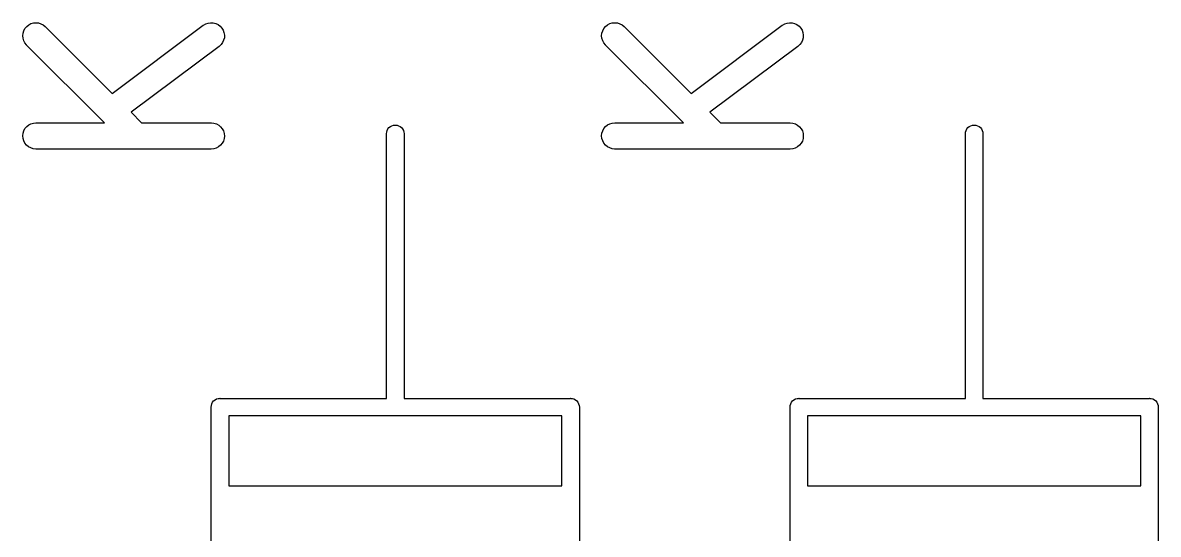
# Model space of a CAD drawing. Extents: x 99 to 194, y -157 to -33.
# Drawn here: x 137.57 to 144.05, y -54.48 to -51.56 of the extents above; entities that cross this region are included whole.
import ezdxf

# ---------------------------------------------------------------- set-up
doc = ezdxf.new("R2010")
doc.units = 0
doc.layers.add('BLACK', color=7, linetype='CONTINUOUS')

msp = doc.modelspace()

# ---------------------------------------------------------------- linework, layer by layer
at = {"layer": 'BLACK', "linetype": 'CONTINUOUS'}
for p, q in [((137.575, -51.6327), (137.577, -51.6181)), ((137.577, -51.6181), (137.581, -51.6042)), ((137.581, -51.6042), (137.588, -51.5913)), ((137.588, -51.5913), (137.598, -51.5801)), ((137.598, -51.5801), (137.609, -51.5709)), ((137.609, -51.5709), (137.622, -51.564)), ((137.622, -51.564), (137.636, -51.5599)), ((137.636, -51.5599), (137.651, -51.5585)), ((137.651, -51.5585), (137.665, -51.56)), ((137.665, -51.56), (137.679, -51.5642)), ((137.679, -51.5642), (137.692, -51.5712)), ((137.692, -51.5712), (137.703, -51.5804)), ((137.703, -51.5804), (138.086, -51.963)), ((138.086, -51.963), (138.605, -51.5735)), ((138.605, -51.5735), (138.606, -51.5729)), ((138.606, -51.5729), (138.619, -51.5654)), ((138.619, -51.5654), (138.633, -51.5606)), ((138.633, -51.5606), (138.647, -51.5585)), ((138.647, -51.5585), (138.662, -51.5593)), ((138.662, -51.5593), (138.676, -51.563)), ((138.676, -51.563), (138.689, -51.5693)), ((138.689, -51.5693), (138.701, -51.578)), ((138.701, -51.578), (138.711, -51.5889)), ((138.711, -51.5889), (138.718, -51.6015)), ((138.718, -51.6015), (138.723, -51.6152)), ((138.723, -51.6152), (138.725, -51.6297)), ((140.877, -51.6327), (140.879, -51.6181)), ((140.879, -51.6181), (140.883, -51.6042)), ((140.883, -51.6042), (140.89, -51.5913)), ((140.89, -51.5913), (140.9, -51.5801)), ((140.9, -51.5801), (140.911, -51.5709)), ((140.911, -51.5709), (140.924, -51.564)), ((140.924, -51.564), (140.938, -51.5599)), ((140.938, -51.5599), (140.953, -51.5585)), ((140.953, -51.5585), (140.967, -51.56)), ((140.967, -51.56), (140.981, -51.5642)), ((140.981, -51.5642), (140.994, -51.5712)), ((140.994, -51.5712), (141.005, -51.5804)), ((141.005, -51.5804), (141.388, -51.963)), ((141.388, -51.963), (141.907, -51.5735)), ((141.907, -51.5735), (141.908, -51.5729)), ((141.908, -51.5729), (141.921, -51.5654)), ((141.921, -51.5654), (141.935, -51.5606)), ((141.935, -51.5606), (141.949, -51.5585)), ((141.949, -51.5585), (141.964, -51.5593)), ((141.964, -51.5593), (141.978, -51.563)), ((141.978, -51.563), (141.991, -51.5693)), ((141.991, -51.5693), (142.003, -51.578)), ((142.003, -51.578), (142.013, -51.5889)), ((142.013, -51.5889), (142.02, -51.6015)), ((142.02, -51.6015), (142.025, -51.6152)), ((142.025, -51.6152), (142.027, -51.6297)), ((137.577, -51.6473), (137.575, -51.6327)), ((137.581, -51.6613), (137.577, -51.6473)), ((137.587, -51.6743), (137.581, -51.6613)), ((137.597, -51.6858), (137.587, -51.6743)), ((137.597, -51.6865), (137.597, -51.6858)), ((138.706, -51.6836), (138.695, -51.6935)), ((138.715, -51.6718), (138.706, -51.6836)), ((138.721, -51.6585), (138.715, -51.6718)), ((138.725, -51.6443), (138.721, -51.6585)), ((138.725, -51.6297), (138.725, -51.6443)), ((140.879, -51.6473), (140.877, -51.6327)), ((140.883, -51.6613), (140.879, -51.6473)), ((140.889, -51.6743), (140.883, -51.6613)), ((140.899, -51.6858), (140.889, -51.6743)), ((140.899, -51.6865), (140.899, -51.6858)), ((142.008, -51.6836), (141.997, -51.6935)), ((142.017, -51.6718), (142.008, -51.6836)), ((142.023, -51.6585), (142.017, -51.6718)), ((142.027, -51.6443), (142.023, -51.6585)), ((142.027, -51.6297), (142.027, -51.6443)), ((138.041, -52.1299), (137.597, -51.6865)), ((138.695, -51.6935), (138.193, -52.0702)), ((141.343, -52.1299), (140.899, -51.6865)), ((141.997, -51.6935), (141.495, -52.0702)), ((138.193, -52.0702), (138.253, -52.1299)), ((141.495, -52.0702), (141.555, -52.1299)), ((137.609, -52.1424), (137.622, -52.1356)), ((137.622, -52.1356), (137.636, -52.1313)), ((137.636, -52.1313), (137.65, -52.1299)), ((137.65, -52.1299), (138.041, -52.1299)), ((138.253, -52.1299), (138.65, -52.1299)), ((138.65, -52.1299), (138.651, -52.1299)), ((138.651, -52.1299), (138.666, -52.1315)), ((138.666, -52.1315), (138.68, -52.136)), ((138.68, -52.136), (138.693, -52.143)), ((140.911, -52.1424), (140.924, -52.1356)), ((140.924, -52.1356), (140.938, -52.1313)), ((140.938, -52.1313), (140.952, -52.1299)), ((140.952, -52.1299), (141.343, -52.1299)), ((141.555, -52.1299), (141.952, -52.1299)), ((141.952, -52.1299), (141.953, -52.1299)), ((141.953, -52.1299), (141.968, -52.1315)), ((141.968, -52.1315), (141.982, -52.136)), ((141.982, -52.136), (141.995, -52.143)), ((137.575, -52.2044), (137.577, -52.1898)), ((137.577, -52.219), (137.575, -52.2044)), ((137.577, -52.1898), (137.581, -52.1758)), ((137.581, -52.1758), (137.588, -52.163)), ((137.588, -52.163), (137.598, -52.1517)), ((137.598, -52.1517), (137.609, -52.1424)), ((138.693, -52.143), (138.704, -52.1524)), ((138.704, -52.1524), (138.713, -52.1638)), ((138.713, -52.1638), (138.72, -52.1768)), ((138.72, -52.1768), (138.724, -52.1908)), ((138.724, -52.1908), (138.725, -52.2054)), ((139.65, -52.1906), (139.651, -52.1832)), ((139.65, -53.703), (139.65, -52.1906)), ((139.651, -52.1832), (139.654, -52.1738)), ((139.654, -52.1738), (139.658, -52.1651)), ((139.658, -52.1651), (139.664, -52.1575)), ((139.664, -52.1575), (139.672, -52.1512)), ((139.672, -52.1512), (139.681, -52.1466)), ((139.681, -52.1466), (139.69, -52.1437)), ((139.69, -52.1437), (139.7, -52.1428)), ((139.7, -52.1428), (139.71, -52.1437)), ((139.71, -52.1437), (139.719, -52.1466)), ((139.719, -52.1466), (139.728, -52.1512)), ((139.728, -52.1512), (139.736, -52.1575)), ((139.736, -52.1575), (139.742, -52.1651)), ((139.742, -52.1651), (139.746, -52.1738)), ((139.746, -52.1738), (139.749, -52.1832)), ((139.749, -52.1832), (139.75, -52.1906)), ((139.75, -52.1906), (139.75, -53.703)), ((140.877, -52.2044), (140.879, -52.1898)), ((140.879, -52.219), (140.877, -52.2044)), ((140.879, -52.1898), (140.883, -52.1758)), ((140.883, -52.1758), (140.89, -52.163)), ((140.89, -52.163), (140.9, -52.1517)), ((140.9, -52.1517), (140.911, -52.1424)), ((141.995, -52.143), (142.006, -52.1524)), ((142.006, -52.1524), (142.015, -52.1638)), ((142.015, -52.1638), (142.022, -52.1768)), ((142.022, -52.1768), (142.026, -52.1908)), ((142.026, -52.1908), (142.027, -52.2054)), ((142.952, -52.1906), (142.953, -52.1832)), ((142.952, -53.703), (142.952, -52.1906)), ((142.953, -52.1832), (142.956, -52.1738)), ((142.956, -52.1738), (142.96, -52.1651)), ((142.96, -52.1651), (142.966, -52.1575)), ((142.966, -52.1575), (142.974, -52.1512)), ((142.974, -52.1512), (142.983, -52.1466)), ((142.983, -52.1466), (142.992, -52.1437)), ((142.992, -52.1437), (143.002, -52.1428)), ((143.002, -52.1428), (143.012, -52.1437)), ((143.012, -52.1437), (143.021, -52.1466)), ((143.021, -52.1466), (143.03, -52.1512)), ((143.03, -52.1512), (143.038, -52.1575)), ((143.038, -52.1575), (143.044, -52.1651)), ((143.044, -52.1651), (143.048, -52.1738)), ((143.048, -52.1738), (143.051, -52.1832)), ((143.051, -52.1832), (143.052, -52.1906)), ((143.052, -52.1906), (143.052, -53.703)), ((137.581, -52.233), (137.577, -52.219)), ((137.588, -52.246), (137.581, -52.233)), ((137.597, -52.2574), (137.588, -52.246)), ((137.608, -52.2668), (137.597, -52.2574)), ((137.621, -52.2738), (137.608, -52.2668)), ((138.692, -52.2674), (138.679, -52.2742)), ((138.703, -52.2581), (138.692, -52.2674)), ((138.713, -52.2468), (138.703, -52.2581)), ((138.72, -52.234), (138.713, -52.2468)), ((138.724, -52.22), (138.72, -52.234)), ((138.725, -52.2054), (138.724, -52.22)), ((140.883, -52.233), (140.879, -52.219)), ((140.89, -52.246), (140.883, -52.233)), ((140.899, -52.2574), (140.89, -52.246)), ((140.91, -52.2668), (140.899, -52.2574)), ((140.923, -52.2738), (140.91, -52.2668)), ((141.994, -52.2674), (141.981, -52.2742)), ((142.005, -52.2581), (141.994, -52.2674)), ((142.015, -52.2468), (142.005, -52.2581)), ((142.022, -52.234), (142.015, -52.2468)), ((142.026, -52.22), (142.022, -52.234)), ((142.027, -52.2054), (142.026, -52.22)), ((137.635, -52.2783), (137.621, -52.2738)), ((137.649, -52.2799), (137.635, -52.2783)), ((137.65, -52.2799), (137.649, -52.2799)), ((138.65, -52.2799), (137.65, -52.2799)), ((138.665, -52.2785), (138.65, -52.2799)), ((138.679, -52.2742), (138.665, -52.2785)), ((140.937, -52.2783), (140.923, -52.2738)), ((140.951, -52.2799), (140.937, -52.2783)), ((140.952, -52.2799), (140.951, -52.2799)), ((141.952, -52.2799), (140.952, -52.2799)), ((141.967, -52.2785), (141.952, -52.2799)), ((141.981, -52.2742), (141.967, -52.2785)), ((138.65, -53.753), (138.651, -53.7432)), ((138.65, -53.7554), (138.65, -53.753)), ((138.65, -54.2506), (138.65, -53.7554)), ((138.651, -53.7432), (138.654, -53.7338)), ((138.654, -53.7338), (138.658, -53.7251)), ((138.658, -53.7251), (138.664, -53.7175)), ((138.664, -53.7175), (138.672, -53.7112)), ((138.672, -53.7112), (138.681, -53.7066)), ((138.681, -53.7066), (138.69, -53.7037)), ((138.69, -53.7037), (138.698, -53.703)), ((138.698, -53.703), (138.7, -53.7028)), ((138.7, -53.7028), (138.702, -53.703)), ((138.702, -53.703), (139.65, -53.703)), ((139.75, -53.703), (140.698, -53.703)), ((140.698, -53.703), (140.7, -53.7028)), ((140.7, -53.7028), (140.702, -53.703)), ((140.702, -53.703), (140.71, -53.7037)), ((140.71, -53.7037), (140.719, -53.7066)), ((140.719, -53.7066), (140.728, -53.7112)), ((140.728, -53.7112), (140.736, -53.7175)), ((140.736, -53.7175), (140.742, -53.7251)), ((140.742, -53.7251), (140.746, -53.7338)), ((140.746, -53.7338), (140.749, -53.7432)), ((140.749, -53.7432), (140.75, -53.753)), ((140.75, -53.753), (140.75, -53.7554)), ((140.75, -53.7554), (140.75, -54.2506)), ((141.952, -53.753), (141.953, -53.7432)), ((141.952, -53.7554), (141.952, -53.753)), ((141.952, -54.2506), (141.952, -53.7554)), ((141.953, -53.7432), (141.956, -53.7338)), ((141.956, -53.7338), (141.96, -53.7251)), ((141.96, -53.7251), (141.966, -53.7175)), ((141.966, -53.7175), (141.974, -53.7112)), ((141.974, -53.7112), (141.983, -53.7066)), ((141.983, -53.7066), (141.992, -53.7037)), ((141.992, -53.7037), (142, -53.703)), ((142, -53.703), (142.002, -53.7028)), ((142.002, -53.7028), (142.004, -53.703)), ((142.004, -53.703), (142.952, -53.703)), ((143.052, -53.703), (144, -53.703)), ((144, -53.703), (144.002, -53.7028)), ((144.002, -53.7028), (144.004, -53.703)), ((144.004, -53.703), (144.012, -53.7037)), ((144.012, -53.7037), (144.021, -53.7066)), ((144.021, -53.7066), (144.03, -53.7112)), ((144.03, -53.7112), (144.038, -53.7175)), ((144.038, -53.7175), (144.044, -53.7251)), ((144.044, -53.7251), (144.048, -53.7338)), ((144.048, -53.7338), (144.051, -53.7432)), ((144.051, -53.7432), (144.052, -53.753)), ((144.052, -53.753), (144.052, -53.7554)), ((144.052, -53.7554), (144.052, -54.2506)), ((139.698, -53.803), (138.75, -53.803)), ((138.75, -53.803), (138.75, -54.203)), ((139.7, -53.8032), (139.698, -53.803)), ((139.702, -53.803), (139.7, -53.8032)), ((140.65, -53.803), (139.702, -53.803)), ((140.65, -54.203), (140.65, -53.803)), ((143, -53.803), (142.052, -53.803)), ((142.052, -53.803), (142.052, -54.203)), ((143.002, -53.8032), (143, -53.803)), ((143.004, -53.803), (143.002, -53.8032)), ((143.952, -53.803), (143.004, -53.803)), ((143.952, -54.203), (143.952, -53.803)), ((138.75, -54.203), (140.65, -54.203)), ((142.052, -54.203), (143.952, -54.203)), ((138.65, -54.253), (138.65, -54.2506)), ((138.65, -54.2554), (138.65, -54.253)), ((138.65, -54.3506), (138.65, -54.2554)), ((140.75, -54.2506), (140.75, -54.253)), ((140.75, -54.253), (140.75, -54.2554)), ((140.75, -54.2554), (140.75, -54.3506)), ((141.952, -54.253), (141.952, -54.2506)), ((141.952, -54.2554), (141.952, -54.253)), ((141.952, -54.3506), (141.952, -54.2554)), ((144.052, -54.2506), (144.052, -54.253)), ((144.052, -54.253), (144.052, -54.2554)), ((144.052, -54.2554), (144.052, -54.3506)), ((138.65, -54.353), (138.65, -54.3506)), ((138.65, -54.3554), (138.65, -54.353)), ((138.65, -54.4505), (138.65, -54.3554)), ((140.75, -54.3506), (140.75, -54.353)), ((140.75, -54.353), (140.75, -54.3554)), ((140.75, -54.3554), (140.75, -54.4506)), ((141.952, -54.353), (141.952, -54.3506)), ((141.952, -54.3554), (141.952, -54.353)), ((141.952, -54.4505), (141.952, -54.3554)), ((144.052, -54.3506), (144.052, -54.353)), ((144.052, -54.353), (144.052, -54.3554)), ((144.052, -54.3554), (144.052, -54.4506)), ((138.65, -54.453), (138.65, -54.4505)), ((138.65, -54.4554), (138.65, -54.453)), ((138.65, -57.7505), (138.65, -54.4554)), ((140.75, -54.4506), (140.75, -54.453)), ((140.75, -54.453), (140.75, -54.4554)), ((140.75, -54.4554), (140.75, -57.7506)), ((141.952, -54.453), (141.952, -54.4505)), ((141.952, -54.4554), (141.952, -54.453)), ((141.952, -57.7505), (141.952, -54.4554)), ((144.052, -54.4506), (144.052, -54.453)), ((144.052, -54.453), (144.052, -54.4554)), ((144.052, -54.4554), (144.052, -57.7506))]:
    msp.add_line(p, q, dxfattribs=at)

doc.saveas('drawing.dxf')
